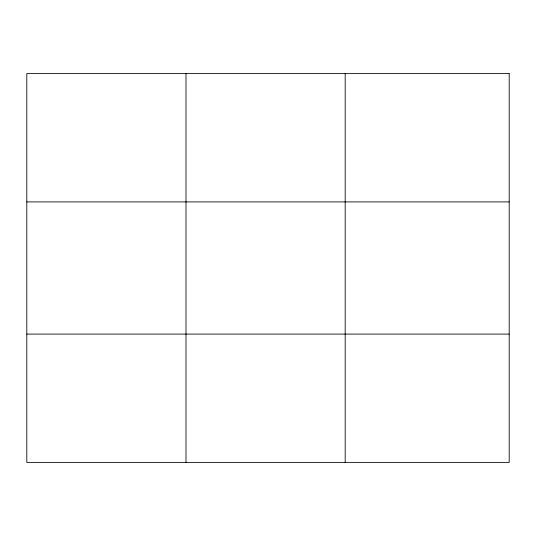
<?xml version="1.0" encoding="UTF-8"?>
<svg xmlns="http://www.w3.org/2000/svg" width="536" height="536" viewBox="0 0 536 536"><rect width="100%" height="100%" fill="white"/><g stroke="black" fill="none" stroke-linecap="round" stroke-linejoin="round"><path stroke-width="0.8" d="M185.992 462.38L185.992 73.62M345.184 462.38L345.184 73.62M26.8 201.911L509.2 201.911M26.8 334.089L509.2 334.089M509.2 73.62L509.2 462.38L26.8 462.38L26.8 73.62L509.2 73.62"/></g></svg>
